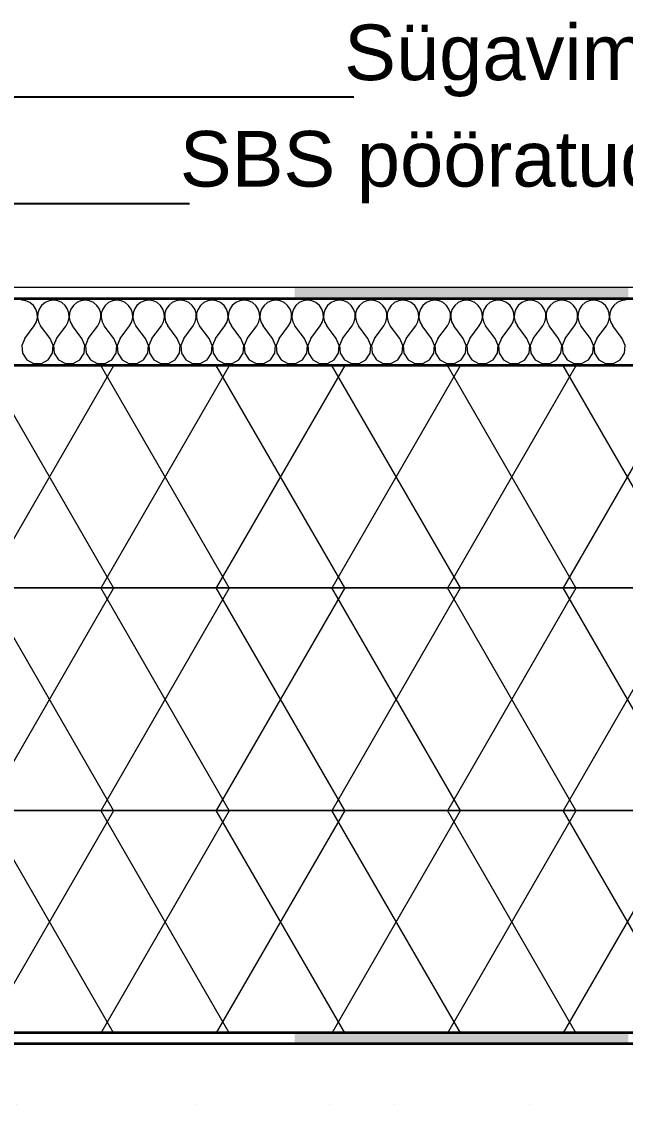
# Model space of a CAD drawing. Header units: millimetres. Extents: x 1788 to 4632, y 2793 to 4765.
# Drawn here: x 3477.5 to 3748.9, y 3674.2 to 4159.6 of the extents above; entities that cross this region are included whole.
import ezdxf

# ---------------------------------------------------------------- set-up
doc = ezdxf.new("R2010")
doc.units = ezdxf.units.MM
doc.header["$MEASUREMENT"] = 0
doc.linetypes.add('Wipeout_Contour', pattern=[1000, 0, -1000])
for name, color, linetype, lineweight in [('2D Drafting - General_Pen_No__1', 7, 'Continuous', 13), ('New_0_Pen_No__2', 8, 'Continuous', 15), ('New_Shell - Roof_Pen_No__1', 7, 'Continuous', 13), ('New_Shell - Roof_Pen_No__21', 7, 'Continuous', 35), ('Structural - Bearing_Pen_No__1', 7, 'Continuous', 13)]:
    doc.layers.add(name, color=color, linetype=linetype, lineweight=lineweight)
doc.layers.add('New_Shell - Roof', color=7, linetype='Continuous')
doc.layers.add('Structural - Bearing', color=7, linetype='Continuous')
doc.styles.add('GENERATED_STYLE_1', font='')
doc.styles.get('GENERATED_STYLE_1').set_extended_font_data('Arial')
doc.dimstyles.new('GENERATED_STYLE__2', dxfattribs={"dimtxt": 0.18, "dimasz": 18.24, "dimexe": 0.18, "dimexo": 0.0625, "dimgap": 0, "dimtad": 0, "dimtih": 1, "dimtoh": 1, "dimdec": 4, "dimzin": 0, "dimdsep": 46, "dimcen": 0.09, "dimadec": 0, "dimazin": 0, "dimtfac": 1, "dimtdec": 4, "dimtmove": 0, "dimatfit": 3, "dimldrblk": 'ARROWHEAD_5', "dimfxl": 0, "dimtolj": 1, "dimtzin": 0, "dimarcsym": 0})

# ---------------------------------------------------------------- blocks, each defined once
blk = doc.blocks.new('*X2')
at = {"layer": 'New_Shell - Roof_Pen_No__1', "color": 7, "linetype": 'Continuous', "lineweight": 13}
for p, q in [((3479.41, 4034.01), (3477.46, 4034.29)), ((3481.22, 4033.22), (3479.41, 4034.01)), ((3489.8, 4034.01), (3487.99, 4033.22)), ((3491.75, 4034.29), (3489.8, 4034.01)), ((3493.7, 4034.01), (3491.75, 4034.29)), ((3495.5, 4033.22), (3493.7, 4034.01)), ((3504.08, 4034.01), (3502.28, 4033.22)), ((3506.03, 4034.29), (3504.08, 4034.01)), ((3507.99, 4034.01), (3506.03, 4034.29)), ((3509.79, 4033.22), (3507.99, 4034.01)), ((3518.37, 4034.01), (3516.56, 4033.22)), ((3520.32, 4034.29), (3518.37, 4034.01)), ((3522.27, 4034.01), (3520.32, 4034.29)), ((3524.08, 4033.22), (3522.27, 4034.01)), ((3532.65, 4034.01), (3530.85, 4033.22)), ((3534.61, 4034.29), (3532.65, 4034.01)), ((3536.56, 4034.01), (3534.61, 4034.29)), ((3538.36, 4033.22), (3536.56, 4034.01)), ((3546.94, 4034.01), (3545.14, 4033.22)), ((3548.89, 4034.29), (3546.94, 4034.01)), ((3550.84, 4034.01), (3548.89, 4034.29)), ((3552.65, 4033.22), (3550.84, 4034.01)), ((3561.23, 4034.01), (3559.42, 4033.22)), ((3563.18, 4034.29), (3561.23, 4034.01)), ((3565.13, 4034.01), (3563.18, 4034.29)), ((3566.93, 4033.22), (3565.13, 4034.01)), ((3575.51, 4034.01), (3573.71, 4033.22)), ((3577.46, 4034.29), (3575.51, 4034.01)), ((3579.41, 4034.01), (3577.46, 4034.29)), ((3581.22, 4033.22), (3579.41, 4034.01)), ((3589.8, 4034.01), (3587.99, 4033.22)), ((3591.75, 4034.29), (3589.8, 4034.01)), ((3593.7, 4034.01), (3591.75, 4034.29)), ((3595.5, 4033.22), (3593.7, 4034.01)), ((3604.08, 4034.01), (3602.28, 4033.22)), ((3606.03, 4034.29), (3604.08, 4034.01)), ((3607.99, 4034.01), (3606.03, 4034.29)), ((3609.79, 4033.22), (3607.99, 4034.01)), ((3618.37, 4034.01), (3616.56, 4033.22)), ((3620.32, 4034.29), (3618.37, 4034.01)), ((3622.27, 4034.01), (3620.32, 4034.29)), ((3624.08, 4033.22), (3622.27, 4034.01)), ((3632.65, 4034.01), (3630.85, 4033.22)), ((3634.61, 4034.29), (3632.65, 4034.01)), ((3636.56, 4034.01), (3634.61, 4034.29)), ((3638.36, 4033.22), (3636.56, 4034.01)), ((3646.94, 4034.01), (3645.14, 4033.22)), ((3648.89, 4034.29), (3646.94, 4034.01)), ((3650.84, 4034.01), (3648.89, 4034.29)), ((3652.65, 4033.22), (3650.84, 4034.01)), ((3661.23, 4034.01), (3659.42, 4033.22)), ((3663.18, 4034.29), (3661.23, 4034.01)), ((3665.13, 4034.01), (3663.18, 4034.29)), ((3666.93, 4033.22), (3665.13, 4034.01)), ((3675.51, 4034.01), (3673.71, 4033.22)), ((3677.46, 4034.29), (3675.51, 4034.01)), ((3679.41, 4034.01), (3677.46, 4034.29)), ((3681.22, 4033.22), (3679.41, 4034.01)), ((3689.8, 4034.01), (3687.99, 4033.22)), ((3691.75, 4034.29), (3689.8, 4034.01)), ((3693.7, 4034.01), (3691.75, 4034.29)), ((3695.5, 4033.22), (3693.7, 4034.01)), ((3704.08, 4034.01), (3702.28, 4033.22)), ((3706.03, 4034.29), (3704.08, 4034.01)), ((3707.99, 4034.01), (3706.03, 4034.29)), ((3709.79, 4033.22), (3707.99, 4034.01)), ((3718.37, 4034.01), (3716.56, 4033.22)), ((3720.32, 4034.29), (3718.37, 4034.01)), ((3722.27, 4034.01), (3720.32, 4034.29)), ((3724.08, 4033.22), (3722.27, 4034.01)), ((3732.65, 4034.01), (3730.85, 4033.22)), ((3734.61, 4034.29), (3732.65, 4034.01)), ((3736.56, 4034.01), (3734.61, 4034.29)), ((3738.36, 4033.22), (3736.56, 4034.01)), ((3746.94, 4034.01), (3745.14, 4033.22)), ((3748.89, 4034.29), (3746.94, 4034.01)), ((3482.74, 4031.96), (3481.22, 4033.22)), ((3483.85, 4030.34), (3482.74, 4031.96)), ((3484.48, 4028.47), (3483.85, 4030.34)), ((3485.36, 4030.34), (3484.73, 4028.47)), ((3486.48, 4031.96), (3485.36, 4030.34)), ((3487.99, 4033.22), (3486.48, 4031.96)), ((3497.02, 4031.96), (3495.5, 4033.22)), ((3498.14, 4030.34), (3497.02, 4031.96)), ((3498.77, 4028.47), (3498.14, 4030.34)), ((3499.65, 4030.34), (3499.02, 4028.47)), ((3500.76, 4031.96), (3499.65, 4030.34)), ((3502.28, 4033.22), (3500.76, 4031.96)), ((3511.31, 4031.96), (3509.79, 4033.22)), ((3512.42, 4030.34), (3511.31, 4031.96)), ((3513.05, 4028.47), (3512.42, 4030.34)), ((3513.93, 4030.34), (3513.3, 4028.47)), ((3515.05, 4031.96), (3513.93, 4030.34)), ((3516.56, 4033.22), (3515.05, 4031.96)), ((3525.59, 4031.96), (3524.08, 4033.22)), ((3526.71, 4030.34), (3525.59, 4031.96)), ((3527.34, 4028.47), (3526.71, 4030.34)), ((3528.22, 4030.34), (3527.59, 4028.47)), ((3529.33, 4031.96), (3528.22, 4030.34)), ((3530.85, 4033.22), (3529.33, 4031.96)), ((3539.88, 4031.96), (3538.36, 4033.22)), ((3540.99, 4030.34), (3539.88, 4031.96)), ((3541.62, 4028.47), (3540.99, 4030.34)), ((3542.5, 4030.34), (3541.87, 4028.47)), ((3543.62, 4031.96), (3542.5, 4030.34)), ((3545.14, 4033.22), (3543.62, 4031.96)), ((3554.16, 4031.96), (3552.65, 4033.22)), ((3555.28, 4030.34), (3554.16, 4031.96)), ((3555.91, 4028.47), (3555.28, 4030.34)), ((3556.79, 4030.34), (3556.16, 4028.47)), ((3557.9, 4031.96), (3556.79, 4030.34)), ((3559.42, 4033.22), (3557.9, 4031.96)), ((3568.45, 4031.96), (3566.93, 4033.22)), ((3569.57, 4030.34), (3568.45, 4031.96)), ((3570.2, 4028.47), (3569.57, 4030.34)), ((3571.07, 4030.34), (3570.44, 4028.47)), ((3572.19, 4031.96), (3571.07, 4030.34)), ((3573.71, 4033.22), (3572.19, 4031.96)), ((3582.74, 4031.96), (3581.22, 4033.22)), ((3583.85, 4030.34), (3582.74, 4031.96)), ((3584.48, 4028.47), (3583.85, 4030.34)), ((3585.36, 4030.34), (3584.73, 4028.47)), ((3586.48, 4031.96), (3585.36, 4030.34)), ((3587.99, 4033.22), (3586.48, 4031.96)), ((3597.02, 4031.96), (3595.5, 4033.22)), ((3598.14, 4030.34), (3597.02, 4031.96)), ((3598.77, 4028.47), (3598.14, 4030.34)), ((3599.65, 4030.34), (3599.02, 4028.47)), ((3600.76, 4031.96), (3599.65, 4030.34)), ((3602.28, 4033.22), (3600.76, 4031.96)), ((3611.31, 4031.96), (3609.79, 4033.22)), ((3612.42, 4030.34), (3611.31, 4031.96)), ((3613.05, 4028.47), (3612.42, 4030.34)), ((3613.93, 4030.34), (3613.3, 4028.47)), ((3615.05, 4031.96), (3613.93, 4030.34)), ((3616.56, 4033.22), (3615.05, 4031.96)), ((3625.59, 4031.96), (3624.08, 4033.22)), ((3626.71, 4030.34), (3625.59, 4031.96)), ((3627.34, 4028.47), (3626.71, 4030.34)), ((3628.22, 4030.34), (3627.59, 4028.47)), ((3629.33, 4031.96), (3628.22, 4030.34)), ((3630.85, 4033.22), (3629.33, 4031.96)), ((3639.88, 4031.96), (3638.36, 4033.22)), ((3640.99, 4030.34), (3639.88, 4031.96)), ((3641.62, 4028.47), (3640.99, 4030.34)), ((3642.5, 4030.34), (3641.87, 4028.47)), ((3643.62, 4031.96), (3642.5, 4030.34)), ((3645.14, 4033.22), (3643.62, 4031.96)), ((3654.16, 4031.96), (3652.65, 4033.22)), ((3655.28, 4030.34), (3654.16, 4031.96)), ((3655.91, 4028.47), (3655.28, 4030.34)), ((3656.79, 4030.34), (3656.16, 4028.47)), ((3657.9, 4031.96), (3656.79, 4030.34)), ((3659.42, 4033.22), (3657.9, 4031.96)), ((3668.45, 4031.96), (3666.93, 4033.22)), ((3669.57, 4030.34), (3668.45, 4031.96)), ((3670.2, 4028.47), (3669.57, 4030.34)), ((3671.07, 4030.34), (3670.44, 4028.47)), ((3672.19, 4031.96), (3671.07, 4030.34)), ((3673.71, 4033.22), (3672.19, 4031.96)), ((3682.74, 4031.96), (3681.22, 4033.22)), ((3683.85, 4030.34), (3682.74, 4031.96)), ((3684.48, 4028.47), (3683.85, 4030.34)), ((3685.36, 4030.34), (3684.73, 4028.47)), ((3686.48, 4031.96), (3685.36, 4030.34)), ((3687.99, 4033.22), (3686.48, 4031.96)), ((3697.02, 4031.96), (3695.5, 4033.22)), ((3698.14, 4030.34), (3697.02, 4031.96)), ((3698.77, 4028.47), (3698.14, 4030.34)), ((3699.65, 4030.34), (3699.02, 4028.47)), ((3700.76, 4031.96), (3699.65, 4030.34)), ((3702.28, 4033.22), (3700.76, 4031.96)), ((3711.31, 4031.96), (3709.79, 4033.22)), ((3712.42, 4030.34), (3711.31, 4031.96)), ((3713.05, 4028.47), (3712.42, 4030.34)), ((3713.93, 4030.34), (3713.3, 4028.47)), ((3715.05, 4031.96), (3713.93, 4030.34)), ((3716.56, 4033.22), (3715.05, 4031.96)), ((3725.59, 4031.96), (3724.08, 4033.22)), ((3726.71, 4030.34), (3725.59, 4031.96)), ((3727.34, 4028.47), (3726.71, 4030.34)), ((3728.22, 4030.34), (3727.59, 4028.47)), ((3729.33, 4031.96), (3728.22, 4030.34)), ((3730.85, 4033.22), (3729.33, 4031.96)), ((3739.88, 4031.96), (3738.36, 4033.22)), ((3740.99, 4030.34), (3739.88, 4031.96)), ((3741.62, 4028.47), (3740.99, 4030.34)), ((3742.5, 4030.34), (3741.87, 4028.47)), ((3743.62, 4031.96), (3742.5, 4030.34)), ((3745.14, 4033.22), (3743.62, 4031.96)), ((3483.18, 4022.86), (3484.13, 4024.58)), ((3484.13, 4024.58), (3484.58, 4026.5)), ((3484.58, 4026.5), (3484.48, 4028.47)), ((3484.73, 4028.47), (3484.63, 4026.5)), ((3484.63, 4026.5), (3485.08, 4024.58)), ((3485.08, 4024.58), (3486.03, 4022.86)), ((3497.46, 4022.86), (3498.42, 4024.58)), ((3498.42, 4024.58), (3498.86, 4026.5)), ((3498.86, 4026.5), (3498.77, 4028.47)), ((3499.02, 4028.47), (3498.92, 4026.5)), ((3498.92, 4026.5), (3499.37, 4024.58)), ((3499.37, 4024.58), (3500.32, 4022.86)), ((3511.75, 4022.86), (3512.7, 4024.58)), ((3512.7, 4024.58), (3513.15, 4026.5)), ((3513.15, 4026.5), (3513.05, 4028.47)), ((3513.3, 4028.47), (3513.21, 4026.5)), ((3513.21, 4026.5), (3513.65, 4024.58)), ((3513.65, 4024.58), (3514.61, 4022.86)), ((3526.03, 4022.86), (3526.99, 4024.58)), ((3526.99, 4024.58), (3527.43, 4026.5)), ((3527.43, 4026.5), (3527.34, 4028.47)), ((3527.59, 4028.47), (3527.49, 4026.5)), ((3527.49, 4026.5), (3527.94, 4024.58)), ((3527.94, 4024.58), (3528.89, 4022.86)), ((3540.32, 4022.86), (3541.27, 4024.58)), ((3541.27, 4024.58), (3541.72, 4026.5)), ((3541.72, 4026.5), (3541.62, 4028.47)), ((3541.87, 4028.47), (3541.78, 4026.5)), ((3541.78, 4026.5), (3542.22, 4024.58)), ((3542.22, 4024.58), (3543.18, 4022.86)), ((3554.61, 4022.86), (3555.56, 4024.58)), ((3555.56, 4024.58), (3556.01, 4026.5)), ((3556.01, 4026.5), (3555.91, 4028.47)), ((3556.16, 4028.47), (3556.06, 4026.5)), ((3556.06, 4026.5), (3556.51, 4024.58)), ((3556.51, 4024.58), (3557.46, 4022.86)), ((3568.89, 4022.86), (3569.84, 4024.58)), ((3569.84, 4024.58), (3570.29, 4026.5)), ((3570.29, 4026.5), (3570.2, 4028.47)), ((3570.44, 4028.47), (3570.35, 4026.5)), ((3570.35, 4026.5), (3570.79, 4024.58)), ((3570.79, 4024.58), (3571.75, 4022.86)), ((3583.18, 4022.86), (3584.13, 4024.58)), ((3584.13, 4024.58), (3584.58, 4026.5)), ((3584.58, 4026.5), (3584.48, 4028.47)), ((3584.73, 4028.47), (3584.63, 4026.5)), ((3584.63, 4026.5), (3585.08, 4024.58)), ((3585.08, 4024.58), (3586.03, 4022.86)), ((3597.46, 4022.86), (3598.42, 4024.58)), ((3598.42, 4024.58), (3598.86, 4026.5)), ((3598.86, 4026.5), (3598.77, 4028.47)), ((3599.02, 4028.47), (3598.92, 4026.5)), ((3598.92, 4026.5), (3599.37, 4024.58)), ((3599.37, 4024.58), (3600.32, 4022.86)), ((3611.75, 4022.86), (3612.7, 4024.58)), ((3612.7, 4024.58), (3613.15, 4026.5)), ((3613.15, 4026.5), (3613.05, 4028.47)), ((3613.3, 4028.47), (3613.21, 4026.5)), ((3613.21, 4026.5), (3613.65, 4024.58)), ((3613.65, 4024.58), (3614.61, 4022.86)), ((3626.03, 4022.86), (3626.99, 4024.58)), ((3626.99, 4024.58), (3627.43, 4026.5)), ((3627.43, 4026.5), (3627.34, 4028.47)), ((3627.59, 4028.47), (3627.49, 4026.5)), ((3627.49, 4026.5), (3627.94, 4024.58)), ((3627.94, 4024.58), (3628.89, 4022.86)), ((3640.32, 4022.86), (3641.27, 4024.58)), ((3641.27, 4024.58), (3641.72, 4026.5)), ((3641.72, 4026.5), (3641.62, 4028.47)), ((3641.87, 4028.47), (3641.78, 4026.5)), ((3641.78, 4026.5), (3642.22, 4024.58)), ((3642.22, 4024.58), (3643.18, 4022.86)), ((3654.61, 4022.86), (3655.56, 4024.58)), ((3655.56, 4024.58), (3656.01, 4026.5)), ((3656.01, 4026.5), (3655.91, 4028.47)), ((3656.16, 4028.47), (3656.06, 4026.5)), ((3656.06, 4026.5), (3656.51, 4024.58)), ((3656.51, 4024.58), (3657.46, 4022.86)), ((3668.89, 4022.86), (3669.84, 4024.58)), ((3669.84, 4024.58), (3670.29, 4026.5)), ((3670.29, 4026.5), (3670.2, 4028.47)), ((3670.44, 4028.47), (3670.35, 4026.5)), ((3670.35, 4026.5), (3670.79, 4024.58)), ((3670.79, 4024.58), (3671.75, 4022.86)), ((3683.18, 4022.86), (3684.13, 4024.58)), ((3684.13, 4024.58), (3684.58, 4026.5)), ((3684.58, 4026.5), (3684.48, 4028.47)), ((3684.73, 4028.47), (3684.63, 4026.5)), ((3684.63, 4026.5), (3685.08, 4024.58)), ((3685.08, 4024.58), (3686.03, 4022.86)), ((3697.46, 4022.86), (3698.42, 4024.58)), ((3698.42, 4024.58), (3698.86, 4026.5)), ((3698.86, 4026.5), (3698.77, 4028.47)), ((3699.02, 4028.47), (3698.92, 4026.5)), ((3698.92, 4026.5), (3699.37, 4024.58)), ((3699.37, 4024.58), (3700.32, 4022.86)), ((3711.75, 4022.86), (3712.7, 4024.58)), ((3712.7, 4024.58), (3713.15, 4026.5)), ((3713.15, 4026.5), (3713.05, 4028.47)), ((3713.3, 4028.47), (3713.21, 4026.5)), ((3713.21, 4026.5), (3713.65, 4024.58)), ((3713.65, 4024.58), (3714.61, 4022.86)), ((3726.03, 4022.86), (3726.99, 4024.58)), ((3726.99, 4024.58), (3727.43, 4026.5)), ((3727.43, 4026.5), (3727.34, 4028.47)), ((3727.59, 4028.47), (3727.49, 4026.5)), ((3727.49, 4026.5), (3727.94, 4024.58)), ((3727.94, 4024.58), (3728.89, 4022.86)), ((3740.32, 4022.86), (3741.27, 4024.58)), ((3741.27, 4024.58), (3741.72, 4026.5)), ((3741.72, 4026.5), (3741.62, 4028.47)), ((3741.87, 4028.47), (3741.78, 4026.5)), ((3741.78, 4026.5), (3742.22, 4024.58)), ((3742.22, 4024.58), (3743.18, 4022.86)), ((3478.89, 4017.14), (3483.18, 4022.86)), ((3490.32, 4017.14), (3486.03, 4022.86)), ((3493.18, 4017.14), (3497.46, 4022.86)), ((3504.61, 4017.14), (3500.32, 4022.86)), ((3507.46, 4017.14), (3511.75, 4022.86)), ((3518.89, 4017.14), (3514.61, 4022.86)), ((3521.75, 4017.14), (3526.03, 4022.86)), ((3533.18, 4017.14), (3528.89, 4022.86)), ((3536.03, 4017.14), (3540.32, 4022.86)), ((3547.46, 4017.14), (3543.18, 4022.86)), ((3550.32, 4017.14), (3554.61, 4022.86)), ((3561.75, 4017.14), (3557.46, 4022.86)), ((3564.61, 4017.14), (3568.89, 4022.86)), ((3576.03, 4017.14), (3571.75, 4022.86)), ((3578.89, 4017.14), (3583.18, 4022.86)), ((3590.32, 4017.14), (3586.03, 4022.86)), ((3593.18, 4017.14), (3597.46, 4022.86)), ((3604.61, 4017.14), (3600.32, 4022.86)), ((3607.46, 4017.14), (3611.75, 4022.86)), ((3618.89, 4017.14), (3614.61, 4022.86)), ((3621.75, 4017.14), (3626.03, 4022.86)), ((3633.18, 4017.14), (3628.89, 4022.86)), ((3636.03, 4017.14), (3640.32, 4022.86)), ((3647.46, 4017.14), (3643.18, 4022.86)), ((3650.32, 4017.14), (3654.61, 4022.86)), ((3661.75, 4017.14), (3657.46, 4022.86)), ((3664.61, 4017.14), (3668.89, 4022.86)), ((3676.03, 4017.14), (3671.75, 4022.86)), ((3678.89, 4017.14), (3683.18, 4022.86)), ((3690.32, 4017.14), (3686.03, 4022.86)), ((3693.18, 4017.14), (3697.46, 4022.86)), ((3704.61, 4017.14), (3700.32, 4022.86)), ((3707.46, 4017.14), (3711.75, 4022.86)), ((3718.89, 4017.14), (3714.61, 4022.86)), ((3721.75, 4017.14), (3726.03, 4022.86)), ((3733.18, 4017.14), (3728.89, 4022.86)), ((3736.03, 4017.14), (3740.32, 4022.86)), ((3747.46, 4017.14), (3743.18, 4022.86)), ((3478.89, 4017.14), (3477.54, 4013.93)), ((3491.67, 4013.93), (3490.32, 4017.14)), ((3493.18, 4017.14), (3491.83, 4013.93)), ((3505.95, 4013.93), (3504.61, 4017.14)), ((3507.46, 4017.14), (3506.12, 4013.93)), ((3520.24, 4013.93), (3518.89, 4017.14)), ((3521.75, 4017.14), (3520.4, 4013.93)), ((3534.52, 4013.93), (3533.18, 4017.14)), ((3536.03, 4017.14), (3534.69, 4013.93)), ((3548.81, 4013.93), (3547.46, 4017.14)), ((3550.32, 4017.14), (3548.97, 4013.93)), ((3563.1, 4013.93), (3561.75, 4017.14)), ((3564.61, 4017.14), (3563.26, 4013.93)), ((3577.38, 4013.93), (3576.03, 4017.14)), ((3578.89, 4017.14), (3577.54, 4013.93)), ((3591.67, 4013.93), (3590.32, 4017.14)), ((3593.18, 4017.14), (3591.83, 4013.93)), ((3605.95, 4013.93), (3604.61, 4017.14)), ((3607.46, 4017.14), (3606.12, 4013.93)), ((3620.24, 4013.93), (3618.89, 4017.14)), ((3621.75, 4017.14), (3620.4, 4013.93)), ((3634.52, 4013.93), (3633.18, 4017.14)), ((3636.03, 4017.14), (3634.69, 4013.93)), ((3648.81, 4013.93), (3647.46, 4017.14)), ((3650.32, 4017.14), (3648.97, 4013.93)), ((3663.1, 4013.93), (3661.75, 4017.14)), ((3664.61, 4017.14), (3663.26, 4013.93)), ((3677.38, 4013.93), (3676.03, 4017.14)), ((3678.89, 4017.14), (3677.54, 4013.93)), ((3691.67, 4013.93), (3690.32, 4017.14)), ((3693.18, 4017.14), (3691.83, 4013.93)), ((3705.95, 4013.93), (3704.61, 4017.14)), ((3707.46, 4017.14), (3706.12, 4013.93)), ((3720.24, 4013.93), (3718.89, 4017.14)), ((3721.75, 4017.14), (3720.4, 4013.93)), ((3734.52, 4013.93), (3733.18, 4017.14)), ((3736.03, 4017.14), (3734.69, 4013.93)), ((3748.81, 4013.93), (3747.46, 4017.14)), ((3477.54, 4013.93), (3477.87, 4010.47)), ((3477.87, 4010.47), (3479.8, 4007.57)), ((3489.41, 4007.57), (3491.34, 4010.47)), ((3491.34, 4010.47), (3491.67, 4013.93)), ((3491.83, 4013.93), (3492.16, 4010.47)), ((3492.16, 4010.47), (3494.09, 4007.57)), ((3503.7, 4007.57), (3505.62, 4010.47)), ((3505.62, 4010.47), (3505.95, 4013.93)), ((3506.12, 4013.93), (3506.44, 4010.47)), ((3506.44, 4010.47), (3508.37, 4007.57)), ((3517.98, 4007.57), (3519.91, 4010.47)), ((3519.91, 4010.47), (3520.24, 4013.93)), ((3520.4, 4013.93), (3520.73, 4010.47)), ((3520.73, 4010.47), (3522.66, 4007.57)), ((3532.27, 4007.57), (3534.2, 4010.47)), ((3534.2, 4010.47), (3534.52, 4013.93)), ((3534.69, 4013.93), (3535.02, 4010.47)), ((3535.02, 4010.47), (3536.94, 4007.57)), ((3546.55, 4007.57), (3548.48, 4010.47)), ((3548.48, 4010.47), (3548.81, 4013.93)), ((3548.97, 4013.93), (3549.3, 4010.47)), ((3549.3, 4010.47), (3551.23, 4007.57)), ((3560.84, 4007.57), (3562.77, 4010.47)), ((3562.77, 4010.47), (3563.1, 4013.93)), ((3563.26, 4013.93), (3563.59, 4010.47)), ((3563.59, 4010.47), (3565.51, 4007.57)), ((3575.13, 4007.57), (3577.05, 4010.47)), ((3577.05, 4010.47), (3577.38, 4013.93)), ((3577.54, 4013.93), (3577.87, 4010.47)), ((3577.87, 4010.47), (3579.8, 4007.57)), ((3589.41, 4007.57), (3591.34, 4010.47)), ((3591.34, 4010.47), (3591.67, 4013.93)), ((3591.83, 4013.93), (3592.16, 4010.47)), ((3592.16, 4010.47), (3594.09, 4007.57)), ((3603.7, 4007.57), (3605.62, 4010.47)), ((3605.62, 4010.47), (3605.95, 4013.93)), ((3606.12, 4013.93), (3606.44, 4010.47)), ((3606.44, 4010.47), (3608.37, 4007.57)), ((3617.98, 4007.57), (3619.91, 4010.47)), ((3619.91, 4010.47), (3620.24, 4013.93)), ((3620.4, 4013.93), (3620.73, 4010.47)), ((3620.73, 4010.47), (3622.66, 4007.57)), ((3632.27, 4007.57), (3634.2, 4010.47)), ((3634.2, 4010.47), (3634.52, 4013.93)), ((3634.69, 4013.93), (3635.02, 4010.47)), ((3635.02, 4010.47), (3636.94, 4007.57)), ((3646.55, 4007.57), (3648.48, 4010.47)), ((3648.48, 4010.47), (3648.81, 4013.93)), ((3648.97, 4013.93), (3649.3, 4010.47)), ((3649.3, 4010.47), (3651.23, 4007.57)), ((3660.84, 4007.57), (3662.77, 4010.47)), ((3662.77, 4010.47), (3663.1, 4013.93)), ((3663.26, 4013.93), (3663.59, 4010.47)), ((3663.59, 4010.47), (3665.51, 4007.57)), ((3675.13, 4007.57), (3677.05, 4010.47)), ((3677.05, 4010.47), (3677.38, 4013.93)), ((3677.54, 4013.93), (3677.87, 4010.47)), ((3677.87, 4010.47), (3679.8, 4007.57)), ((3689.41, 4007.57), (3691.34, 4010.47)), ((3691.34, 4010.47), (3691.67, 4013.93)), ((3691.83, 4013.93), (3692.16, 4010.47)), ((3692.16, 4010.47), (3694.09, 4007.57)), ((3703.7, 4007.57), (3705.62, 4010.47)), ((3705.62, 4010.47), (3705.95, 4013.93)), ((3706.12, 4013.93), (3706.44, 4010.47)), ((3706.44, 4010.47), (3708.37, 4007.57)), ((3717.98, 4007.57), (3719.91, 4010.47)), ((3719.91, 4010.47), (3720.24, 4013.93)), ((3720.4, 4013.93), (3720.73, 4010.47)), ((3720.73, 4010.47), (3722.66, 4007.57)), ((3732.27, 4007.57), (3734.2, 4010.47)), ((3734.2, 4010.47), (3734.52, 4013.93)), ((3734.69, 4013.93), (3735.02, 4010.47)), ((3735.02, 4010.47), (3736.94, 4007.57)), ((3746.55, 4007.57), (3748.48, 4010.47)), ((3748.48, 4010.47), (3748.81, 4013.93)), ((3479.8, 4007.57), (3482.87, 4005.93)), ((3482.87, 4005.93), (3486.35, 4005.93)), ((3486.35, 4005.93), (3489.41, 4007.57)), ((3494.09, 4007.57), (3497.15, 4005.93)), ((3497.15, 4005.93), (3500.63, 4005.93)), ((3500.63, 4005.93), (3503.7, 4007.57)), ((3508.37, 4007.57), (3511.44, 4005.93)), ((3511.44, 4005.93), (3514.92, 4005.93)), ((3514.92, 4005.93), (3517.98, 4007.57)), ((3522.66, 4007.57), (3525.72, 4005.93)), ((3525.72, 4005.93), (3529.2, 4005.93)), ((3529.2, 4005.93), (3532.27, 4007.57)), ((3536.94, 4007.57), (3540.01, 4005.93)), ((3540.01, 4005.93), (3543.49, 4005.93)), ((3543.49, 4005.93), (3546.55, 4007.57)), ((3551.23, 4007.57), (3554.29, 4005.93)), ((3554.29, 4005.93), (3557.77, 4005.93)), ((3557.77, 4005.93), (3560.84, 4007.57)), ((3565.51, 4007.57), (3568.58, 4005.93)), ((3568.58, 4005.93), (3572.06, 4005.93)), ((3572.06, 4005.93), (3575.13, 4007.57)), ((3579.8, 4007.57), (3582.87, 4005.93)), ((3582.87, 4005.93), (3586.35, 4005.93)), ((3586.35, 4005.93), (3589.41, 4007.57)), ((3594.09, 4007.57), (3597.15, 4005.93)), ((3597.15, 4005.93), (3600.63, 4005.93)), ((3600.63, 4005.93), (3603.7, 4007.57)), ((3608.37, 4007.57), (3611.44, 4005.93)), ((3611.44, 4005.93), (3614.92, 4005.93)), ((3614.92, 4005.93), (3617.98, 4007.57)), ((3622.66, 4007.57), (3625.72, 4005.93)), ((3625.72, 4005.93), (3629.2, 4005.93)), ((3629.2, 4005.93), (3632.27, 4007.57)), ((3636.94, 4007.57), (3640.01, 4005.93)), ((3640.01, 4005.93), (3643.49, 4005.93)), ((3643.49, 4005.93), (3646.55, 4007.57)), ((3651.23, 4007.57), (3654.29, 4005.93)), ((3654.29, 4005.93), (3657.77, 4005.93)), ((3657.77, 4005.93), (3660.84, 4007.57)), ((3665.51, 4007.57), (3668.58, 4005.93)), ((3668.58, 4005.93), (3672.06, 4005.93)), ((3672.06, 4005.93), (3675.13, 4007.57)), ((3679.8, 4007.57), (3682.87, 4005.93)), ((3682.87, 4005.93), (3686.35, 4005.93)), ((3686.35, 4005.93), (3689.41, 4007.57)), ((3694.09, 4007.57), (3697.15, 4005.93)), ((3697.15, 4005.93), (3700.63, 4005.93)), ((3700.63, 4005.93), (3703.7, 4007.57)), ((3708.37, 4007.57), (3711.44, 4005.93)), ((3711.44, 4005.93), (3714.92, 4005.93)), ((3714.92, 4005.93), (3717.98, 4007.57)), ((3722.66, 4007.57), (3725.72, 4005.93)), ((3725.72, 4005.93), (3729.2, 4005.93)), ((3729.2, 4005.93), (3732.27, 4007.57)), ((3736.94, 4007.57), (3740.01, 4005.93)), ((3740.01, 4005.93), (3743.49, 4005.93)), ((3743.49, 4005.93), (3746.55, 4007.57))]:
    blk.add_line(p, q, dxfattribs=at)
blk = doc.blocks.new('*X3')
at = {"layer": 'New_Shell - Roof', "linetype": 'Continuous', "lineweight": 0, "true_color": 0x000000}
blk.add_hatch(color=18, dxfattribs=at).paths.add_polyline_path([(3750.18, 3705), (3600.18, 3705), (3600.18, 3700), (3750.18, 3700)])
blk = doc.blocks.new('*X4')
at = {"layer": 'New_Shell - Roof', "linetype": 'Continuous', "lineweight": 0, "true_color": 0x000000}
blk.add_hatch(color=18, dxfattribs=at).paths.add_polyline_path([(3750.2, 4040), (3600.2, 4040), (3600.2, 4035), (3750.2, 4035)])
blk = doc.blocks.new('*X12')
at = {"layer": 'New_Shell - Roof', "linetype": 'Continuous', "lineweight": 0, "true_color": 0x000000}
blk.add_hatch(color=18, dxfattribs=at).paths.add_polyline_path([(3750.18, 3705), (3600.18, 3705), (3600.18, 3700), (3750.18, 3700)])
blk = doc.blocks.new('ARROWHEAD_5')
at = {"linetype": 'Continuous', "lineweight": 0}
blk.add_hatch(color=0, dxfattribs=at).paths.add_polyline_path([(-1, 0.2679), (0, 0), (-1, -0.2679)])
at = {"color": 0, "linetype": 'Continuous', "lineweight": 0}
blk.add_line((0, 0), (-1, 0), dxfattribs=at)

msp = doc.modelspace()

# ---------------------------------------------------------------- hatches: boundary and pattern name
at = {"layer": '2D Drafting - General_Pen_No__1', "linetype": 'Continuous', "lineweight": 13}
h = msp.add_hatch(dxfattribs=at)
h.set_pattern_fill('Lightweight_Concrete_0001', style=0, pattern_type=2)
h.set_pattern_definition([(0, (3105.76, 3642.5), (0, 311.77), [19.5, -160.5]), (0, (3195.76, 3798.4), (0, 311.77), [19.5, -160.5]), (60, (3105.76, 3642.5), (-270, 155.885), [19.5, -160.5]), (60, (3285.76, 3642.5), (-270, 155.885), [19.5, -160.5]), (120, (3125.26, 3642.5), (270, 155.885), [19.5, -160.5]), (120, (3305.26, 3642.5), (270, 155.885), [19.5, -160.5]), (0, (3105.76, 3672.5), (0, 60), [0, -60, 0, -90]), (45, (3135.76, 3672.5), (-42.4264, 42.4264), [0, -45, 0, -75])])
h.paths.add_polyline_path([(3034.58, 3500), (3034.58, 3700), (4632.1, 3700), (4632.1, 3500)])

# ---------------------------------------------------------------- linework, layer by layer
at = {"layer": '2D Drafting - General_Pen_No__1', "color": 7, "linetype": 'Continuous', "lineweight": 13, "flags": 128}
msp.add_lwpolyline([(3034.58, 3500), (3034.58, 3700), (4632.1, 3700), (4632.1, 3500)], close=True, dxfattribs=at)
at = {"layer": 'New_Shell - Roof_Pen_No__1', "color": 7, "linetype": 'Continuous', "lineweight": 13, "flags": 128}
msp.add_lwpolyline([(3251.83, 4040), (3249.76, 4035), (4632.1, 4035), (4632.1, 4040)], close=True, dxfattribs=at)
at = {"layer": 'New_Shell - Roof_Pen_No__21', "color": 7, "linetype": 'Continuous', "lineweight": 35}
for p, q in [((4399.06, 4035), (3224.99, 4035)), ((4399.06, 3700), (3224.99, 3700))]:
    msp.add_line(p, q, dxfattribs=at)

# ---------------------------------------------------------------- block references
at = {"layer": 'New_Shell - Roof_Pen_No__1', "color": 7, "linetype": 'Continuous', "lineweight": 13}
msp.add_blockref('*X4', (0, 0), dxfattribs=at)

# ---------------------------------------------------------------- texts
at = {"layer": 'New_0_Pen_No__2', "color": 8, "linetype": 'Continuous', "lineweight": 15, "char_height": 25, "attachment_point": 9, "style": 'GENERATED_STYLE_1'}
for s, insert in [('\\A1;{\\pqr;\\fArial|b0|i0|c0|p34;Sügavimmutatud kolmnurkliist 50x50mm}', (4249.32, 4125.7)), ('\\A1;{\\pqr;\\fArial|b0|i0|c0|p34;SBS pööratud üles vineeri peale \\fArial|b0|i0|c0|p34;min. 300mm}', (4249.32, 4077.86))]:
    msp.add_mtext(s, dxfattribs=dict(at, insert=insert))

# ---------------------------------------------------------------- leaders
at = {"layer": 'New_0_Pen_No__2', "color": 8, "linetype": 'Continuous', "lineweight": 15, "annotation_type": 0, "has_hookline": 1, "hookline_direction": 0, "text_width": 622.55}
msp.add_leader([(3217.37, 4051.93), (3296.71, 4125.7), (3626.77, 4125.7)], dimstyle='GENERATED_STYLE__2', dxfattribs=at)

# ---------------------------------------------------------------- wipeouts: each hides what was drawn before it
at = {"color": 254, "linetype": 'Wipeout_Contour', "lineweight": 0, "ltscale": 26765.222533}
msp.add_wipeout([(4632.1, 3805), (4632.1, 3705), (3251.83, 3705), (3204.76, 3751.89), (3204.76, 3805)], dxfattribs=at).dxf.layer = 'Structural - Bearing'

# ---------------------------------------------------------------- next in the draw order: hatches: boundary and pattern name
at = {"layer": 'Structural - Bearing_Pen_No__1', "linetype": 'Continuous', "lineweight": 13}
h = msp.add_hatch(dxfattribs=at)
h.set_pattern_fill('Batt_Insulation_0001', style=0, pattern_type=2)
h.set_pattern_definition([(120, (4165.476, 4204.864), (38.9711, 22.5), []), (60, (4165.476, 4204.864), (-38.9711, 22.5), [])])
h.paths.add_polyline_path([(4632.1, 3805), (4632.1, 3705), (3251.83, 3705), (3204.76, 3751.89), (3204.76, 3805)])

# ---------------------------------------------------------------- next in the draw order: linework, layer by layer
at = {"layer": 'New_Shell - Roof_Pen_No__1', "color": 7, "linetype": 'Continuous', "lineweight": 13, "flags": 128}
msp.add_lwpolyline([(3249.76, 3700), (3251.83, 3705), (4632.1, 3705), (4632.1, 3700)], close=True, dxfattribs=at)
at = {"layer": 'New_Shell - Roof_Pen_No__21', "color": 7, "linetype": 'Continuous', "lineweight": 35}
msp.add_line((4399.06, 3705), (3244.76, 3705), dxfattribs=at)
at = {"layer": 'Structural - Bearing_Pen_No__1', "color": 7, "linetype": 'Continuous', "lineweight": 13, "flags": 128}
msp.add_lwpolyline([(4632.1, 3805), (4632.1, 3705), (3251.83, 3705), (3204.76, 3751.89), (3204.76, 3805)], close=True, dxfattribs=at)

# ---------------------------------------------------------------- next in the draw order: block references
at = {"layer": 'New_Shell - Roof_Pen_No__1', "color": 7, "linetype": 'Continuous', "lineweight": 13}
for name in ['*X3', '*X12']:
    msp.add_blockref(name, (0, 0), dxfattribs=at)

# ---------------------------------------------------------------- next in the draw order: wipeouts: each hides what was drawn before it
at = {"color": 254, "linetype": 'Wipeout_Contour', "lineweight": 0, "ltscale": 22079.629184}
msp.add_wipeout([(4632.1, 3805), (3204.76, 3805), (3204.76, 3905), (4632.1, 3905)], dxfattribs=at).dxf.layer = 'Structural - Bearing'

# ---------------------------------------------------------------- next in the draw order: hatches: boundary and pattern name
at = {"layer": 'Structural - Bearing_Pen_No__1', "linetype": 'Continuous', "lineweight": 13}
h = msp.add_hatch(dxfattribs=at)
h.set_pattern_fill('Batt_Insulation_0001', style=0, pattern_type=2)
h.set_pattern_definition([(120, (4165.476, 4304.864), (38.9711, 22.5), []), (60, (4165.476, 4304.864), (-38.9711, 22.5), [])])
h.paths.add_polyline_path([(4632.1, 3805), (3204.76, 3805), (3204.76, 3905), (4632.1, 3905)])

# ---------------------------------------------------------------- next in the draw order: linework, layer by layer
at = {"layer": 'Structural - Bearing_Pen_No__1', "color": 7, "linetype": 'Continuous', "lineweight": 13, "flags": 128}
msp.add_lwpolyline([(4632.1, 3805), (3204.76, 3805), (3204.76, 3905), (4632.1, 3905)], close=True, dxfattribs=at)

# ---------------------------------------------------------------- next in the draw order: wipeouts: each hides what was drawn before it
at = {"color": 254, "linetype": 'Wipeout_Contour', "lineweight": 0, "ltscale": 22363.116517}
msp.add_wipeout([(4632.1, 3905), (3204.76, 3905), (3204.76, 4005), (4632.1, 4005)], dxfattribs=at).dxf.layer = 'Structural - Bearing'

# ---------------------------------------------------------------- next in the draw order: hatches: boundary and pattern name
at = {"layer": 'Structural - Bearing_Pen_No__1', "linetype": 'Continuous', "lineweight": 13}
h = msp.add_hatch(dxfattribs=at)
h.set_pattern_fill('Batt_Insulation_0001', style=0, pattern_type=2)
h.set_pattern_definition([(120, (4165.476, 4404.864), (38.9711, 22.5), []), (60, (4165.476, 4404.864), (-38.9711, 22.5), [])])
h.paths.add_polyline_path([(4632.1, 3905), (3204.76, 3905), (3204.76, 4005), (4632.1, 4005)])

# ---------------------------------------------------------------- next in the draw order: linework, layer by layer
at = {"layer": 'New_Shell - Roof_Pen_No__1', "color": 7, "linetype": 'Continuous', "lineweight": 13, "flags": 128}
msp.add_lwpolyline([(3199.76, 4035), (3199.76, 4005), (4632.1, 4005), (4632.1, 4035)], close=True, dxfattribs=at)
at = {"layer": 'New_Shell - Roof_Pen_No__21', "color": 7, "linetype": 'Continuous', "lineweight": 35}
msp.add_line((4399.06, 4005), (3224.99, 4005), dxfattribs=at)
at = {"layer": 'Structural - Bearing_Pen_No__1', "color": 7, "linetype": 'Continuous', "lineweight": 13, "flags": 128}
msp.add_lwpolyline([(4632.1, 3905), (3204.76, 3905), (3204.76, 4005), (4632.1, 4005)], close=True, dxfattribs=at)

# ---------------------------------------------------------------- next in the draw order: block references
at = {"layer": 'New_Shell - Roof_Pen_No__1', "color": 7, "linetype": 'Continuous', "lineweight": 13}
msp.add_blockref('*X2', (0, 0), dxfattribs=at)

# ---------------------------------------------------------------- next in the draw order: leaders
at = {"layer": 'New_0_Pen_No__2', "color": 8, "linetype": 'Continuous', "lineweight": 15, "annotation_type": 0, "has_hookline": 1, "hookline_direction": 0, "text_width": 696.33}
msp.add_leader([(3206.51, 3884.55), (3390.31, 4077.86), (3553, 4077.86)], dimstyle='GENERATED_STYLE__2', dxfattribs=at)

doc.saveas('drawing.dxf')
